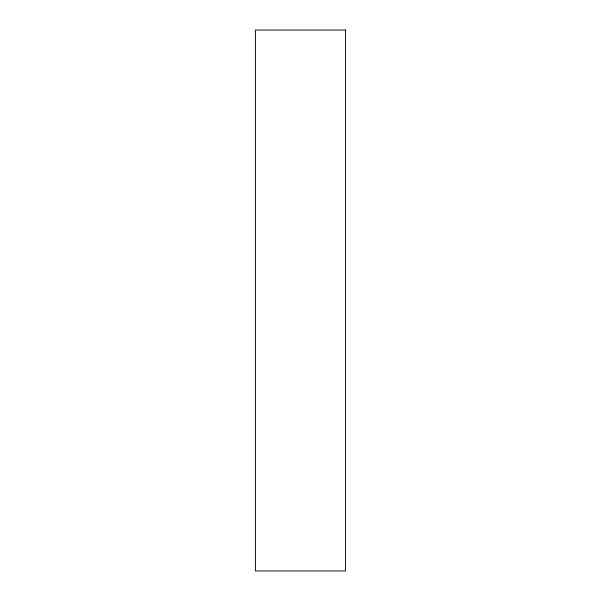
<?xml version="1.0" encoding="UTF-8"?>
<svg xmlns="http://www.w3.org/2000/svg" width="601" height="601" viewBox="0 0 601 601"><rect width="100%" height="100%" fill="white"/><g stroke="black" fill="none" stroke-linecap="round" stroke-linejoin="round"><path stroke-width="0.9" d="M345.575 30.05L255.425 30.05L255.425 570.95L345.575 570.95L345.575 30.05"/></g></svg>
